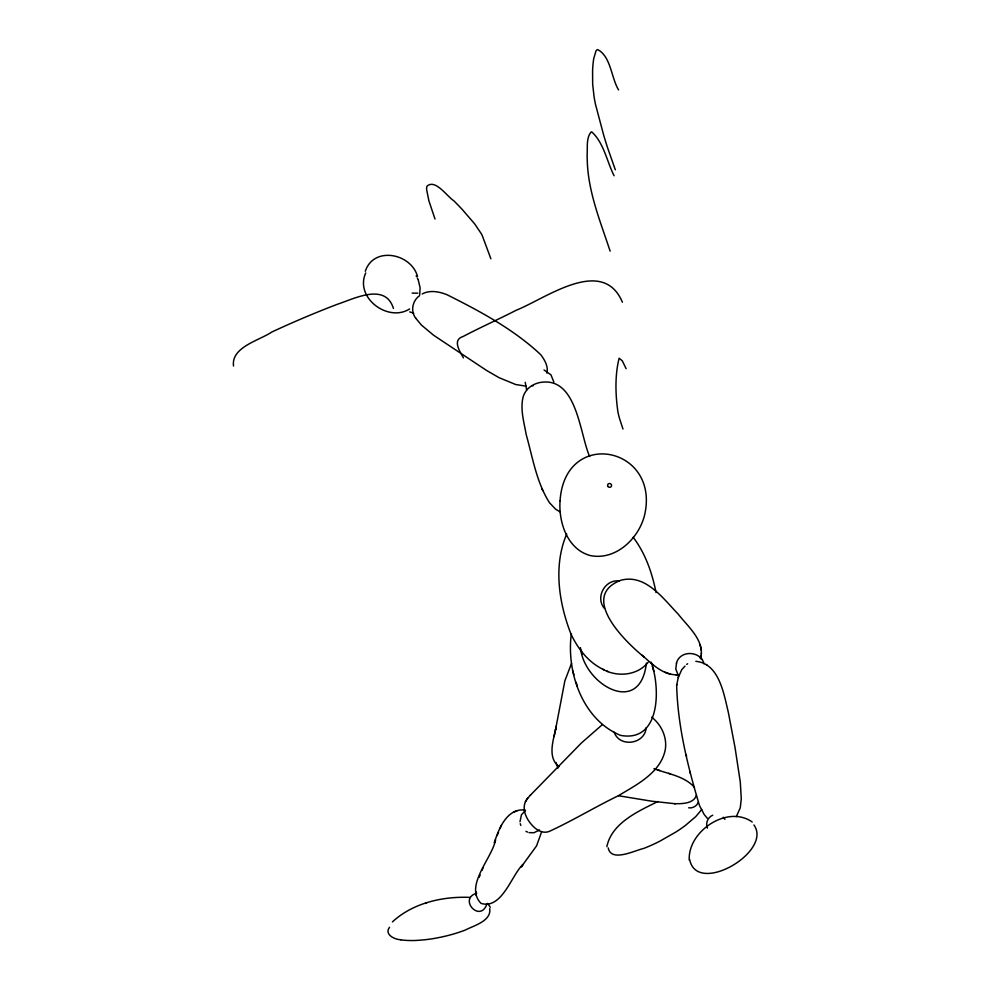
<?xml version="1.0" encoding="UTF-8"?>
<svg xmlns="http://www.w3.org/2000/svg" width="990" height="990" viewBox="0 0 990 990"><rect width="100%" height="100%" fill="white"/><g stroke="black" fill="none" stroke-linecap="round" stroke-linejoin="round"><path stroke-width="1.49" d="M541.53 832.095L536.543 845.905L521.223 866.931L522.955 864.468C511.496 875.024 502.041 909.835 481.041 903.387C463.877 886.025 492.414 857.823 495.532 839.879L494.307 842.849C498.589 828.976 506.917 808.125 524.836 809.981M606.858 846.685C611.634 823.037 638.364 811.194 657.917 801.516M700.388 658.684C705.635 641.087 687.877 626.67 678.398 614.345C663.523 599.037 645.653 573.532 620.829 580.251C578.643 596.611 625.494 642.003 644.032 656.989M646.383 663.065C640.283 717.663 583.778 684.276 580.462 647.609M571.354 633.662C566.206 672.198 582.566 719.767 620.569 735.384C660.912 742.859 660.466 687.11 651.111 662.1M701.093 656.073L701.18 655.429M701.378 653.796L701.477 653.078M546.888 373.119C548.559 366.436 544.574 359.766 540.701 354.668C513.6 329.187 479.989 311.268 446.973 294.698C439.275 291.642 429.858 289.773 422.186 293.968M608.231 847.91C611.065 862.686 634.949 850.336 643.71 848.442A156.767 130.16 -43.7 0 0 659.835 841.191L676.034 831.934A131.101 108.85 -43.7 0 0 685.414 825.437L695.797 816.564L701.724 809.511M554.078 736.523L556.269 726.153C554.029 738.552 546.542 756.917 558.979 766.705M555.514 729.779L564.869 680.798L571.527 663.461M419.686 294.673L420.107 287.781L418.287 280.121M707.367 818.297L704.187 814.523L699.509 805.588C687.79 766.607 677.705 726.153 676.653 685.315L676.801 684.573M678.249 677.482L681.714 669.747L685.018 666.084M676.653 685.315L678.385 676.851M646.173 727.737C644.935 744.307 619.591 747.871 614.159 732.167M676.566 662.904L675.774 668.98L678.596 676.244M696.465 795.044C693.965 803.905 681.541 803.806 674.413 803.682M486.894 904.13C480.039 923.41 457.838 898.771 476.772 893.153M481.994 870.371L483.033 867.859M479.172 877.301L480.15 874.937M497.215 835.498L498.502 832.355M500 828.642L501.348 825.363M365.298 271.297C373.527 245.879 411.135 253.242 417.495 276.358M365.731 272.931C354.445 297.582 387.907 322.69 409.588 308.979M676.418 663.213C679.982 649.613 700.982 650.814 703.964 663.795M698.408 802.073C696.997 805.959 692.765 808.545 688.669 807.803M566.688 534.056C553.224 565.587 558.781 602.761 570.933 633.922C577.888 648.92 588.914 663.015 604.296 669.933M527.744 798.225C519.639 807.531 526.853 820.908 534.687 827.776C538.61 831.254 544.302 833.592 549.438 831.328C572.814 820.549 594.941 807.085 618.131 795.849C636.508 784.785 660.59 772.881 665.255 749.801C667.371 737.463 661.407 724.717 651.692 717.168M525.418 801.764L527.138 799.004M389.515 927.246C383.996 934.56 394.812 939.671 400.888 939.733M530.232 795.354L581.489 742.908L602.217 724.767M527.423 798.596L530.578 794.958M392.436 921.9C412.904 902.843 443.087 896.173 470.361 897.398M736.288 816.676L740.273 807.753L741.275 798.868L740.297 782.075L735.038 747.574L728.355 712.466C723.95 694.46 719.359 663.387 695.834 661.345M648.091 662.372C637.35 675.638 617.253 677.395 602.873 669.302M419.599 295.639C412.422 300.638 410.231 311.367 415.874 318.384M686.689 664.377L687.642 663.758M539.538 829.991L533.969 832.726L529.044 832.64M525.542 810.402L521.47 814.782L519.985 821.737M712.713 815.228C707.838 817.183 705.276 823.272 707.404 828.098M517.089 810.773L513.439 812.208M425.292 903.437L426.69 902.954M412.137 293.102L417.805 293.164M532.348 385.803L533.214 385.692M678.831 674.697L675.972 674.772M526.024 386.162L515.617 384.504L499.034 377.66L486.449 370.371L433.731 335.338L421.418 325.067L415.59 318.038M619.505 581.043C605.175 578.766 594.841 597.589 604.469 608.466M676.653 674.796C662.533 674.97 651.63 663.523 641.792 655.009M675.254 803.744L652.026 801.244L618.515 795.75M413.684 313.187L409.736 311.899M653.945 768.735C667.557 773.809 684.214 775.913 694.435 787.298M657.954 769.923L659.81 770.529M668.646 773.338L670.403 773.908M664.748 672.173L670.477 674.14M525.938 831.402L527.571 832.058M544.03 369.951L550.96 374.864L553.856 382.078M607.019 671.096L608.095 671.579M706.192 664.55L706.835 664.859M560.229 511.954L555.638 509.207L549.487 502.722C536.432 482.167 532.707 457.64 526.197 434.573C524.069 422.309 520.084 409.575 523.079 397.114C524.007 393.797 525.863 390.84 528.276 388.389C531.333 385.617 535.107 383.625 539.129 382.685C577.034 374.901 579.546 433.843 589.644 456.489M650.616 662.743L652.757 664.637M752.19 821.985C727.415 804.486 687.679 831.291 689.25 860.087M487.649 903.387L490.285 907.248M753.922 824.967C773.041 851.586 696.737 896.383 689.646 859.431M723.294 817.27L724.94 819.349M701.774 659.204L699.967 657.15M633.179 537.261C645.393 553.361 652.163 572.888 656.048 592.564M416.171 275.839L416.703 276.767M557.964 768.116L555.996 762.523M526.643 389.986L525.207 382.289M541.641 488.441L542.78 490.52M463.431 357.897C459.954 351.45 451.836 339.917 463.221 336.439C480.645 327.245 498.688 319.263 516.211 310.254C545.973 298.386 602.663 255.507 622.413 302.247M417.396 278.091L418.003 279.44M489.753 908.56C491.535 921.022 473.975 925.551 465.226 930.08A154.316 132.685 11.5 0 1 439.931 937.357L434.709 938.371A142.845 122.822 11.5 0 1 424.636 939.782L419.079 940.252A79.782 68.595 11.5 0 1 400.876 939.894M393.426 308.422C385.407 282.373 354.432 298.671 337.491 304.227C315.265 312.704 293.349 322.01 271.78 332.034C259.417 340.461 230.967 347.082 233.516 366.015M626.125 368.688L622.277 360.793L619.121 358.207C614.852 375.26 615.384 394.453 617.946 412.075A17.238 2.797 74.1 0 0 619.567 418.634L622.97 429.004M615.31 169.81L607.476 147.436A124.851 20.245 74.1 0 1 603.863 135.816L595.497 104.383A41.79 6.782 74.1 0 1 594.062 96.674L592.663 84.224L592.589 70.649A245.186 39.748 74.1 0 1 593.753 58.484L596.005 50.898A89.199 14.466 74.1 0 1 597.663 49.587C610.904 56.294 611.251 78 618.577 89.917M614.085 175.75C606.858 161.469 603.9 142.931 591.785 131.93L591.067 132.029C586.043 138.117 587.701 147.312 587.12 154.762A215.226 34.898 74.1 0 0 587.256 160.578C588.122 192.048 600.423 221.649 610.137 251.151M490.879 258.774L482.439 236.065A8.366 2.104 62.8 0 0 481.412 233.912L474.792 224.037L462.763 210.066A234.11 58.744 62.8 0 0 453.742 200.722C447.059 196.515 435.328 178.596 426.962 186.182A31.185 7.821 62.8 0 0 426.665 189.845L428.88 200.772L435.018 219.05M520.257 823.692L520.814 825.45M652.435 666.505L653.87 671.282M572.554 670.354L573.903 674.834M576.118 682.259L577.418 686.602M581.167 650.207L582.145 653.907M701.365 650.405L700.116 644.985M686.181 754.566L686.553 756.261M689.795 771.47L690.166 773.153M475.881 891.705L476.165 895.381M560.055 500.829C558.509 522.349 567.394 549.5 590.436 555.6C616.758 560.872 640.765 536.716 645.208 512.164C657.682 446.069 564.832 428.225 560.055 500.829M607.971 486.449A2.005 1.881 23 0 0 611.399 486.251A2.005 1.881 23 0 0 609.357 483.504A2.005 1.881 23 0 0 607.971 486.449"/></g></svg>
